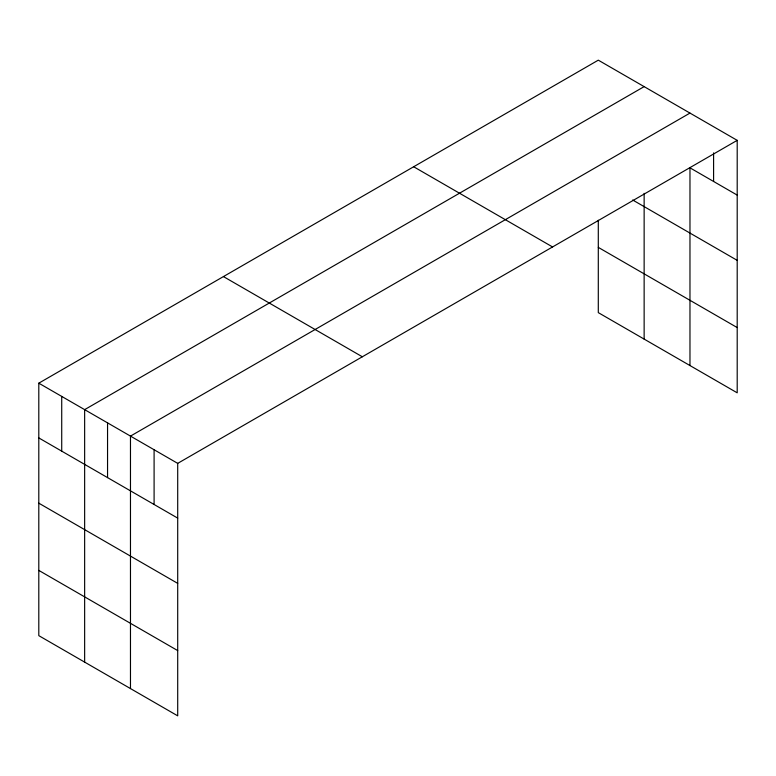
<?xml version="1.0" encoding="UTF-8"?>
<svg xmlns="http://www.w3.org/2000/svg" width="776" height="776" viewBox="0 0 776 776"><rect width="100%" height="100%" fill="white"/><g stroke="black" fill="none" stroke-linecap="round" stroke-linejoin="round"><path stroke-width="1.16" d="M38.8 383.179L177.704 463.369L177.704 715.841L38.8 635.651L38.8 383.179L598.296 60.159L737.2 140.349L737.2 392.821L598.296 312.631L598.296 220.248M644.138 86.621L84.642 409.641L84.642 662.112M689.971 113.083L130.475 436.112L130.475 688.574M177.704 463.369L737.2 140.349M737.2 195.096L689.971 167.829L689.971 365.554M632.673 199.995L737.2 260.348M598.296 247.379L737.2 327.569M413.666 166.753L552.57 246.952M223.43 276.576L362.334 356.776M38.8 437.916L177.704 518.116M38.8 503.168L177.704 583.368M38.8 570.399L177.704 650.589M713.59 152.901L713.59 181.458M644.138 193.321L644.138 339.093M154.094 449.74L154.094 504.478M107.554 422.871L107.554 477.618M61.721 396.41L61.721 451.157"/></g></svg>
